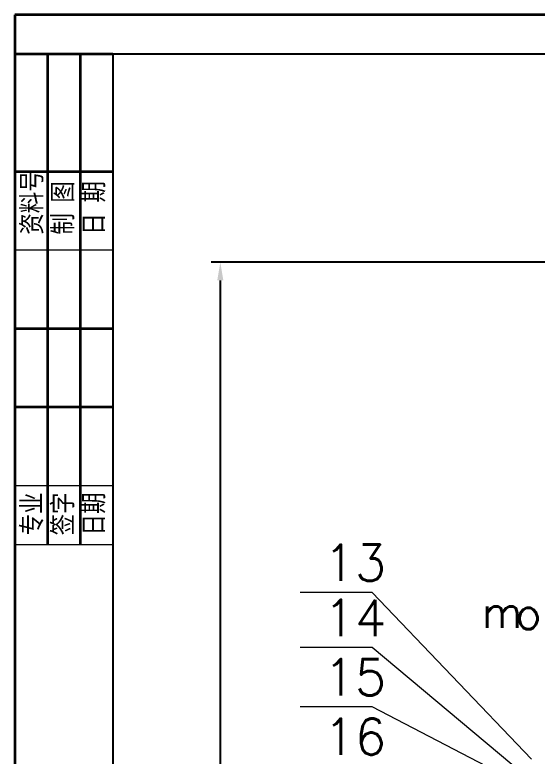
# Model space of a CAD drawing. Header units: millimetres. Extents: x 36080 to 36401, y 5729 to 6183.
# Drawn here: x 36079.7 to 36151.7, y 6080.8 to 6182.9 of the extents above; entities that cross this region are included whole.
import ezdxf

# ---------------------------------------------------------------- set-up
doc = ezdxf.new("R2010")
doc.units = ezdxf.units.MM
doc.layers.get('Defpoints').update_dxf_attribs({"lineweight": 18})
for name, color, linetype, lineweight in [('_01粗实线A', 3, 'Continuous', 25), ('_02细实线B', 7, 'Continuous', 35), ('x', 7, 'Continuous', 9), ('细线', 4, 'Continuous', 9)]:
    doc.layers.add(name, color=color, linetype=linetype, lineweight=lineweight)
doc.styles.get("Standard").update_dxf_attribs({"font": '仿宋_GB2312.ttf', "width": 0.707})
doc.styles.add('样式 1', font='txt.shx')
doc.styles.add('汉字', font='仿宋_GB2312.ttf', dxfattribs={"width": 0.8, "height": 3.5})
doc.dimstyles.new('1-15', dxfattribs={"dimtxt": 2.5, "dimasz": 2.5, "dimexe": 1.25, "dimexo": 0.625, "dimtad": 1, "dimlfac": 15, "dimdsep": 46, "dimtxsty": 'Standard', "dimcen": 2.5, "dimadec": 0, "dimazin": 0, "dimtfac": 1, "dimtmove": 0, "dimatfit": 3, "dimfxl": 1, "dimarcsym": 0})

# ---------------------------------------------------------------- blocks, each defined once
blk = doc.blocks.new('*D105')
at = {"layer": 'Defpoints', "color": 0, "transparency": 16777216}
for p in [(36173.7, 6148.87), (36108.01, 5913.99), (36157.3, 5913.99)]:
    blk.add_point(p, dxfattribs=at)
at = {"layer": 'x', "color": 0, "lineweight": -2, "transparency": 16777216}
for p, q in [((36173.08, 6148.87), (36106.76, 6148.87)), ((36108.01, 6146.37), (36108.01, 5916.49)), ((36156.68, 5913.99), (36106.76, 5913.99))]:
    blk.add_line(p, q, dxfattribs=at)
at = {"layer": 'x', "color": 0, "transparency": 16777216}
for points in [[(36107.59, 6146.37), (36108.43, 6146.37), (36108.01, 6148.87)], [(36107.59, 5916.49), (36108.43, 5916.49), (36108.01, 5913.99)]]:
    blk.add_solid(points, dxfattribs=at)
at = {"layer": 'x', "color": 0, "transparency": 16777216, "insert": (36106.14, 6031.43), "char_height": 2.5, "attachment_point": 5, "rotation": 90, "style": '样式 1'}
blk.add_mtext('3725', dxfattribs=at)

msp = doc.modelspace()

# ---------------------------------------------------------------- linework, layer by layer
at = {"layer": '_01粗实线A', "ltscale": 6}
for p, q in [((36395.10805, 6177.51874), (36093.24805, 6177.51874)), ((36093.24805, 6177.51874), (36093.24805, 5734.17874))]:
    msp.add_line(p, q, dxfattribs=at)
at = {"layer": '_02细实线B', "ltscale": 6}
for p, q in [((36400.50805, 6182.91874), (36079.74805, 6182.91874)), ((36079.74805, 6182.91874), (36079.74805, 5728.77874)), ((36093.24805, 6177.51874), (36079.74805, 6177.51874)), ((36093.24805, 6177.51874), (36079.74805, 6177.51874)), ((36084.24805, 6177.51874), (36084.24805, 6110.01874)), ((36088.74805, 6177.51874), (36088.74805, 6110.01874)), ((36093.24805, 6161.31874), (36079.74805, 6161.31874)), ((36093.24805, 6139.71874), (36079.74805, 6139.71874)), ((36093.24805, 6128.91874), (36079.74805, 6128.91874))]:
    msp.add_line(p, q, dxfattribs=at)
at = {"layer": 'x'}
for p, q in [((36128.90509, 6103.44051), (36118.98626, 6103.44051)), ((36150.833, 6080.48575), (36128.90509, 6103.44051)), ((36128.90509, 6095.86272), (36118.98626, 6095.86272)), ((36150.87027, 6077.50257), (36128.90509, 6095.86272)), ((36128.90509, 6087.69669), (36118.98626, 6087.69669)), ((36153.00814, 6075.18695), (36128.90509, 6087.69669))]:
    msp.add_line(p, q, dxfattribs=at)
at = {"layer": '细线', "ltscale": 6}
for p, q in [((36093.24805, 6150.51874), (36079.74805, 6150.51874)), ((36093.24805, 6118.11874), (36079.74805, 6118.11874)), ((36093.24805, 6110.01874), (36079.74805, 6110.01874))]:
    msp.add_line(p, q, dxfattribs=at)

# ---------------------------------------------------------------- texts
at = {"style": '样式 1'}
for s, p in [('13', (36122.25219, 6105.02494)), ('14', (36122.25219, 6097.44716)), ('15', (36122.25219, 6089.28112)), ('16', (36122.25219, 6081.07911))]:
    msp.add_text(s, height=5, dxfattribs=at).set_placement(p)
at = {"layer": 'x', "style": '样式 1'}
for s, p in [('m', (36143.96022, 6098.55524)), ('o', (36148.60652, 6098.38637))]:
    msp.add_text(s, height=4.4, dxfattribs=at).set_placement(p)
at = {"layer": '细线', "ltscale": 6, "style": '汉字', "width": 0.8}
for s, p in [('资料号', (36083.39076, 6152.67884)), ('制 图', (36087.65238, 6152.67884)), ('日 期', (36091.914, 6152.67884)), ('专业', (36083.39076, 6111.30372)), ('签字', (36087.65238, 6111.30372)), ('日期', (36091.914, 6111.30372))]:
    msp.add_text(s, height=2.7, rotation=90, dxfattribs=at).set_placement(p)

# ---------------------------------------------------------------- dimensions: what is measured, and where the dimension line sits
at = {"layer": 'x'}
dim = msp.add_linear_dim(base=(36108.01065, 5913.99318), p1=(36173.70361, 6148.86939), p2=(36157.30361, 5913.99318), angle=90, text='3725', dimstyle='1-15', override={"dimtxsty": '样式 1'}, dxfattribs=at)
dim.commit()
dim.dimension.update_dxf_attribs({"geometry": '*D105', "text_midpoint": (36108.01065, 6031.43129), "dimtype": 160})

doc.saveas('drawing.dxf')
